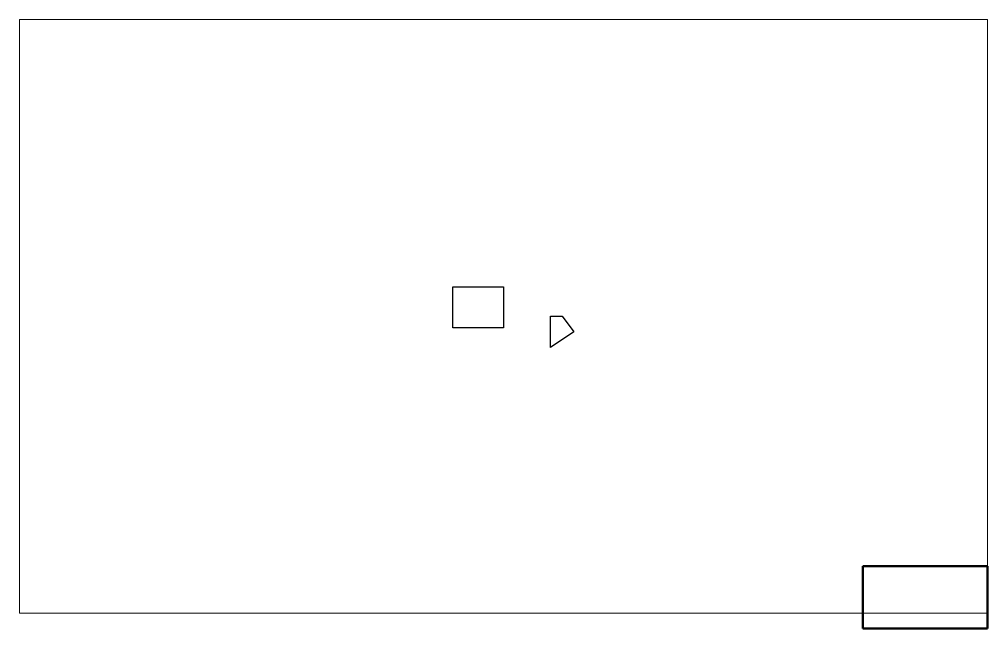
# Paper-space layout 'ANSI B' of a CAD drawing. Header units: inches. Extents: x 0.5 to 16, y 0.8 to 10.5.
# The model-space entities are those that its viewports show. They can reach past a viewport. Long polylines and large blocks are cut down to what shows.
import ezdxf

# ---------------------------------------------------------------- set-up
doc = ezdxf.new("R2010")
doc.units = ezdxf.units.IN
doc.header["$LTSCALE"] = 12
doc.header["$MEASUREMENT"] = 0
doc.header["$XCLIPFRAME"] = 2
doc.layers.add('IMAGES', color=7, linetype='Continuous')
doc.layers.add('TITLE', color=7, linetype='Continuous', lineweight=50)
doc.layers.add('VPORTS', color=8, linetype='Continuous', plot=False)
picture_1 = doc.add_image_def('image2.tif', size_in_pixel=(400, 200))
picture_2 = doc.add_image_def('image1.jpg', size_in_pixel=(1600, 1200))

msp = doc.modelspace()

# ---------------------------------------------------------------- pictures from other files: only their frames are drawn
at = {"layer": 'IMAGES'}
image = msp.add_image(picture_2, insert=(24, 12), size_in_units=(48, 36), dxfattribs=at)
image.set_boundary_path([(100.5, 50.5), (1400.5, 1100.5)])
image = msp.add_image(picture_2, insert=(120, 0), size_in_units=(24, 18), rotation=90, dxfattribs=dict(at, brightness=70, contrast=40, fade=20))
image.set_boundary_path([(-0.5, -0.5), (1599.5, -0.5), (1599.5, 600), (800, 1199.5), (-0.5, -0.5)])
image.dxf.flags = 15

psp = doc.layouts.new('ANSI B')

# ---------------------------------------------------------------- pictures from other files: only their frames are drawn
at = {"layer": 'TITLE'}
image = psp.add_image(picture_1, insert=(14, 0.75), size_in_units=(2, 1), dxfattribs=at)
image.dxf.flags = 7

# ---------------------------------------------------------------- viewports
at = {"layer": 'VPORTS'}
psp.add_viewport(center=(8.25, 5.75), size=(15.5, 9.5), view_center_point=(66, 24), view_height=456, dxfattribs=at)

doc.saveas('drawing.dxf')
